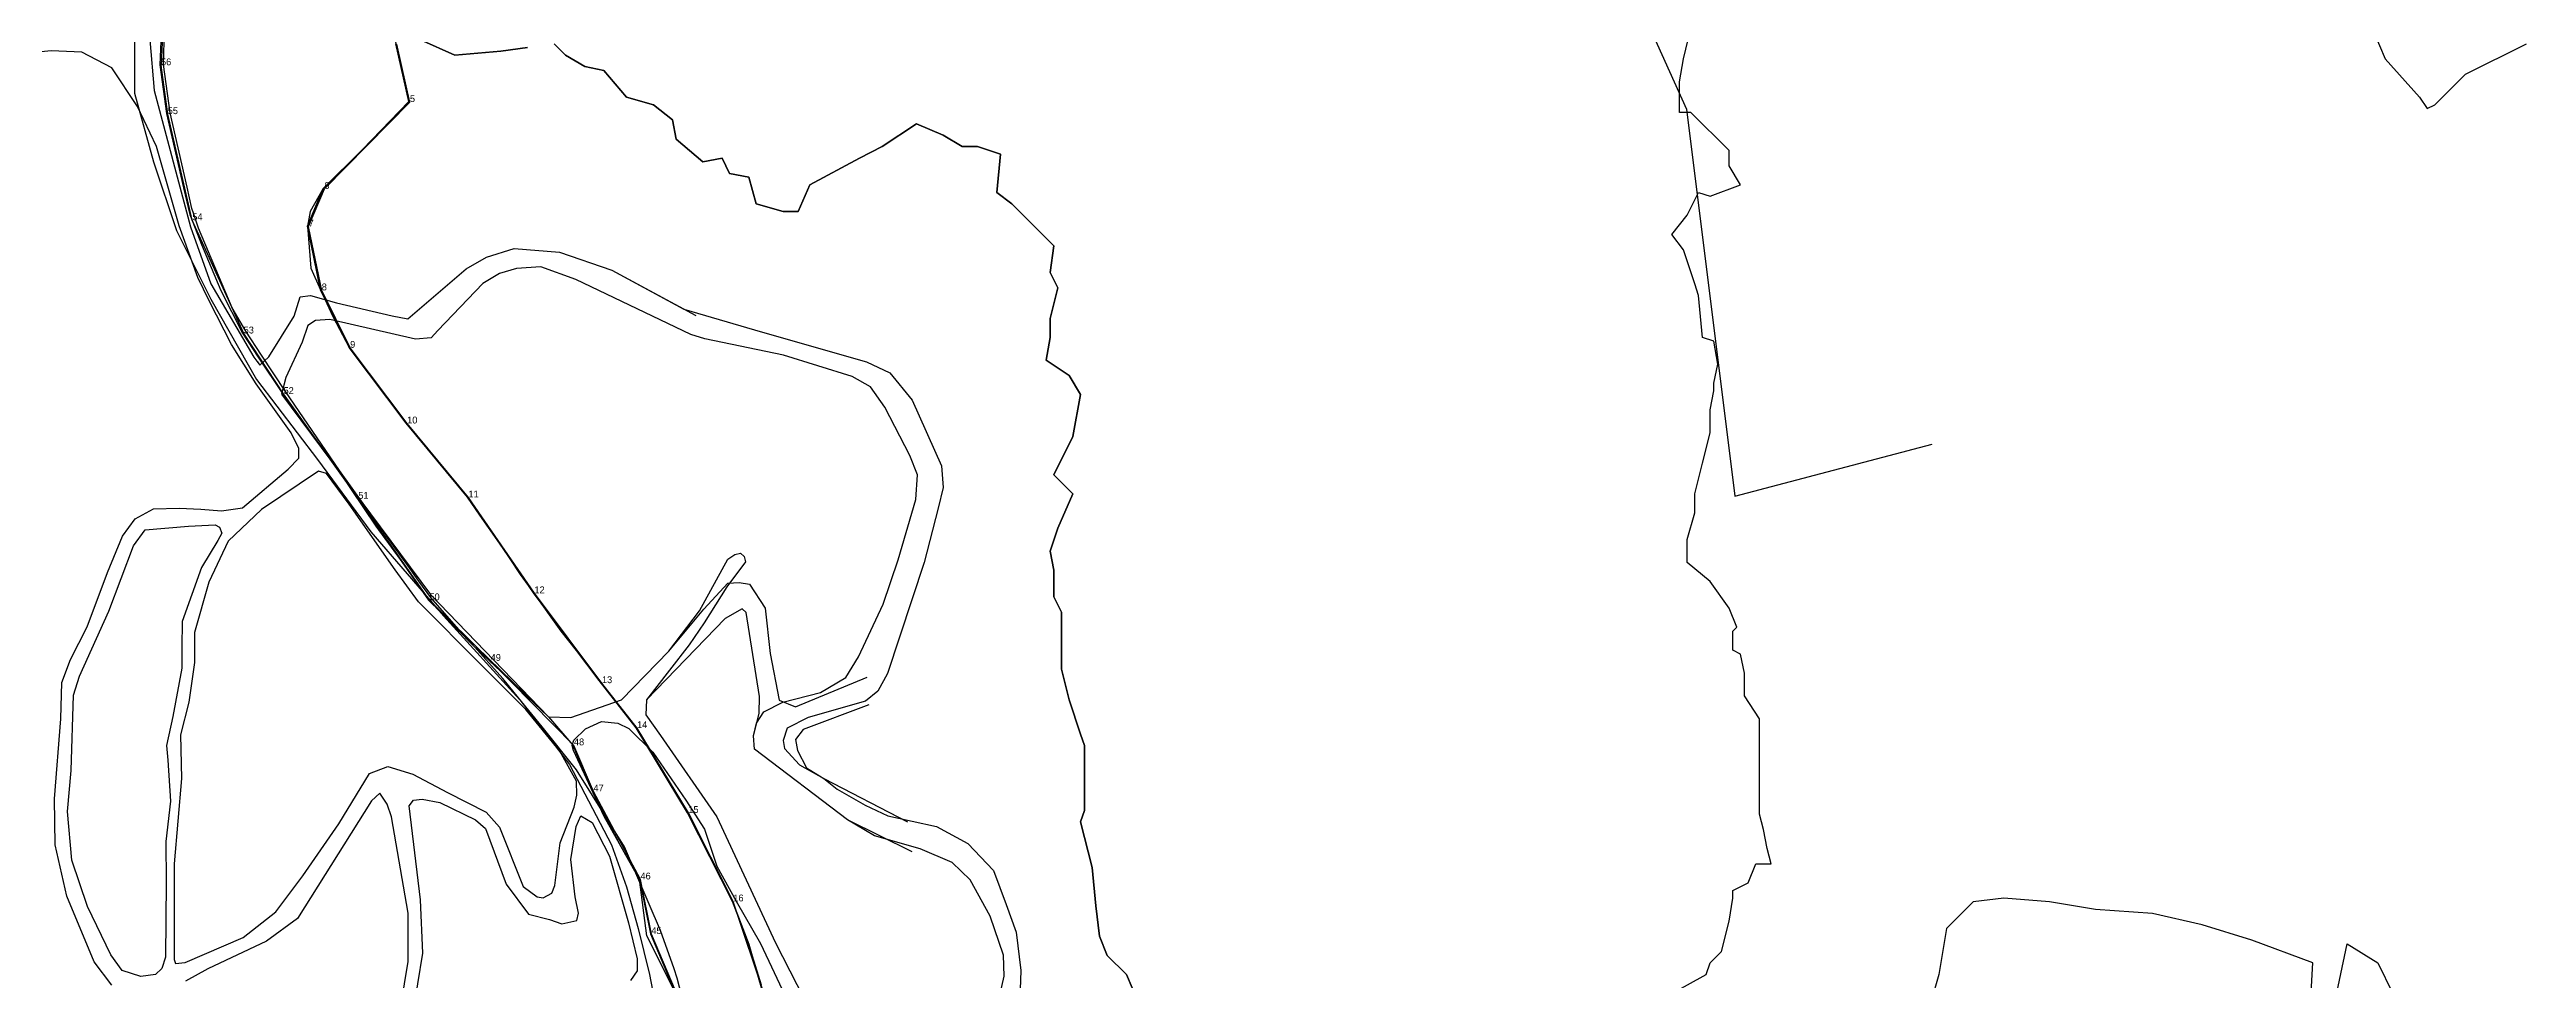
# Model space of a CAD drawing. Extents: x 552101 to 560756, y 1825061 to 1833835.
# Drawn here: x 554044 to 554694, y 1828483 to 1828728 of the extents above; entities that cross this region are included whole.
import ezdxf

# ---------------------------------------------------------------- set-up
doc = ezdxf.new("R2010")
doc.units = 0
for name, color, linetype in [('07', 7, 'Continuous'), ('2', 7, 'Continuous'), ('5', 7, 'Continuous'), ('bien 10.3.24 hc  theo rai thua', 7, 'Continuous'), ('DUONG DAT', 7, 'Continuous'), ('Level 10', 7, 'Continuous'), ('Level 12', 7, 'Continuous'), ('Level 7', 7, 'Continuous'), ('nha', 7, 'Continuous')]:
    doc.layers.add(name, color=color, linetype=linetype)

# ---------------------------------------------------------------- blocks, each defined once
blk = doc.blocks.new('đường đất')
at = {"layer": 'DUONG DAT'}
for points in [[(140758.12, 464515.84), (140756.2, 464514.98), (140754.22, 464514.53), (140752.61, 464514.43), (140751.34, 464513.98), (140749.42, 464513.48), (140745.66, 464512.04), (140743.34, 464511.93), (140740.65, 464512.08), (140739.48, 464511.87), (140738.51, 464511.51), (140737.89, 464509.35), (140734.84, 464500.51), (140734.05, 464497.43), (140734.32, 464494.05), (140736.75, 464484.97), (140738.11, 464481.17), (140740.97, 464476.29), (140741.37, 464475.76)], [(140750.26, 464430.1), (140751.24, 464436.06), (140751.24, 464439.27), (140750.14, 464445.69), (140749.84, 464446.53), (140749.35, 464447.25), (140748.79, 464446.76), (140743.87, 464438.91), (140741.8, 464437.41), (140737.89, 464435.56), (140736.42, 464434.74)], [(140731.5, 464434.48), (140730.33, 464436.03), (140728.51, 464440.4), (140727.74, 464443.81), (140727.7, 464446.88), (140728.12, 464452.2), (140728.17, 464454.63), (140728.75, 464456.16), (140729.86, 464458.33), (140731.21, 464461.95), (140732.23, 464464.38), (140733.06, 464465.52), (140734.28, 464466.2), (140735.99, 464466.24), (140737.43, 464466.18), (140738.81, 464466.06), (140740.2, 464466.26), (140743.24, 464468.83), (140743.95, 464469.56), (140743.95, 464470.21), (140743.46, 464471.26), (140741.13, 464474.51), (140739.47, 464477.14), (140738, 464480.04), (140737.24, 464481.6), (140735.99, 464485.03), (140734.49, 464490.31), (140733.22, 464492.98), (140731.51, 464495.55), (140729.51, 464496.6), (140727.46, 464496.68), (140725.51, 464496.48)], [(140750.26, 464430.1), (140751.24, 464436.06), (140751.24, 464439.27), (140750.14, 464445.69), (140749.84, 464446.53), (140749.35, 464447.25), (140748.79, 464446.76), (140743.87, 464438.91), (140741.8, 464437.41), (140737.89, 464435.56), (140736.42, 464434.74)], [(140731.5, 464434.48), (140730.33, 464436.03), (140728.51, 464440.4), (140727.74, 464443.81), (140727.7, 464446.88), (140728.12, 464452.2), (140728.17, 464454.63), (140728.75, 464456.16), (140729.86, 464458.33), (140731.21, 464461.95), (140732.23, 464464.38), (140733.06, 464465.52), (140734.28, 464466.2), (140735.99, 464466.24), (140737.43, 464466.18), (140738.81, 464466.06), (140740.2, 464466.26), (140743.24, 464468.83), (140743.95, 464469.56), (140743.95, 464470.21), (140743.46, 464471.26), (140741.13, 464474.51), (140739.47, 464477.14), (140738, 464480.04), (140737.24, 464481.6), (140735.99, 464485.03), (140734.49, 464490.31), (140733.22, 464492.98), (140731.51, 464495.55), (140729.51, 464496.6), (140727.46, 464496.68), (140725.51, 464496.48)], [(140741.21, 464475.98), (140741.37, 464475.76), (140741.97, 464476.31), (140743.65, 464479.02), (140744.04, 464480.32), (140744.74, 464480.39), (140746.46, 464479.9), (140750.18, 464479.05), (140751.21, 464478.84), (140755.09, 464482.17), (140756.46, 464482.96), (140758.3, 464483.53), (140761.31, 464483.28), (140764.8, 464482.08), (140770.39, 464479.07)], [(140741.21, 464475.98), (140741.37, 464475.76), (140741.97, 464476.31), (140743.65, 464479.02), (140744.04, 464480.32), (140744.74, 464480.39), (140746.46, 464479.9), (140750.18, 464479.05), (140751.21, 464478.84), (140755.09, 464482.17), (140756.46, 464482.96), (140758.3, 464483.53), (140761.31, 464483.28), (140764.8, 464482.08), (140769.6, 464479.49), (140774.29, 464478.11), (140777.16, 464477.29), (140781.75, 464475.98), (140783.31, 464475.26), (140784.8, 464473.42), (140786.75, 464469.05), (140786.86, 464467.62), (140786.53, 464466.24), (140785.6, 464462.61), (140783.15, 464455.23), (140782.52, 464454.06), (140781.68, 464453.38), (140777.87, 464452.29), (140776.47, 464451.59), (140776.21, 464450.77), (140776.29, 464450.23), (140777.29, 464449.14), (140778.91, 464448.24), (140779.8, 464447.52), (140781.67, 464446.45), (140783.17, 464445.74), (140786.42, 464445.05), (140788.5, 464443.9), (140790.2, 464442.11), (140791.05, 464439.85), (140791.71, 464438.01), (140792.02, 464435.46), (140791.95, 464432.93)], [(140770.07, 464477.8), (140762.41, 464481.47), (140760.08, 464482.3), (140758.45, 464482.19), (140757.33, 464481.87), (140756.2, 464481.19), (140753.22, 464478.07), (140752.77, 464477.59), (140751.72, 464477.5), (140746.02, 464478.8), (140745.06, 464478.74), (140744.56, 464478.4), (140744.19, 464477.3), (140743.09, 464474.94), (140742.81, 464473.83), (140746.73, 464468.55), (140752.59, 464460.12), (140760.58, 464452.35), (140762.07, 464452.3), (140765.44, 464453.47), (140768.6, 464456.71), (140770.92, 464459.51), (140772.52, 464461.24), (140773.27, 464461.28), (140773.96, 464461.18), (140775.01, 464459.57), (140775.35, 464456.57), (140775.94, 464453.46), (140777.03, 464453.01), (140781.81, 464454.99)], [(140790.38, 464432.73), (140790.93, 464435.08), (140790.88, 464436.47), (140789.98, 464439.08), (140788.65, 464441.49), (140787.45, 464442.65), (140785.32, 464443.55), (140782.28, 464444.43), (140780.48, 464445.49), (140774.3, 464450.18), (140774.23, 464451.07), (140774.44, 464451.93), (140774.92, 464452.67), (140776.18, 464453.33), (140778.7, 464453.96), (140780.39, 464454.96), (140781.23, 464456.33), (140782.86, 464459.85), (140783.86, 464462.79), (140785.03, 464466.81), (140785.15, 464468.45), (140784.64, 464469.75), (140782.98, 464472.96), (140782.03, 464474.31), (140780.79, 464475.01), (140776.23, 464476.42), (140771, 464477.51), (140770.07, 464477.8), (140762.41, 464481.47), (140760.08, 464482.3), (140758.45, 464482.19), (140757.33, 464481.87), (140756.2, 464481.19), (140753.22, 464478.07), (140752.77, 464477.59), (140751.72, 464477.5), (140746.02, 464478.8), (140745.06, 464478.74), (140744.56, 464478.4), (140744.19, 464477.3), (140743.09, 464474.94), (140742.81, 464473.83), (140746.73, 464468.55), (140752.72, 464460.49), (140760.58, 464452.35), (140762.07, 464452.3), (140765.44, 464453.47), (140768.6, 464456.71), (140770.63, 464459.4), (140772.52, 464462.85), (140772.99, 464463.16), (140773.37, 464463.24), (140773.62, 464463.02), (140773.69, 464462.67), (140772.45, 464460.99), (140770.95, 464458.61), (140769.95, 464457.14), (140768.64, 464455.45), (140767.11, 464453.47), (140767.07, 464452.47), (140768.03, 464451.09), (140771.79, 464445.68), (140775.7, 464437.3), (140778.08, 464432.65)], [(140784.79, 464443.35), (140780.48, 464445.49), (140774.3, 464450.18), (140774.23, 464451.07), (140774.6, 464452.57), (140774.64, 464453.7), (140773.75, 464459.29), (140773.48, 464459.53), (140772.35, 464458.88), (140767.11, 464453.47), (140767.07, 464452.47), (140768.03, 464451.09), (140771.79, 464445.68), (140775.7, 464437.3), (140778.08, 464432.65)], [(140762.26, 464450.79), (140763.05, 464451.54), (140764.11, 464452.03), (140765.19, 464451.93), (140765.94, 464451.56), (140767.52, 464449.99), (140769.73, 464446.79), (140770.96, 464444.87), (140771.8, 464442.39), (140773.07, 464440.07), (140774.69, 464437.24), (140776.52, 464433.38)], [(140768.97, 464434.09), (140767.13, 464437.77), (140766.64, 464441.52), (140764.28, 464445.71), (140762.25, 464450.1), (140762.16, 464450.44), (140762.26, 464450.79)], [(140762.26, 464450.79), (140763.05, 464451.54), (140764.11, 464452.03), (140765.19, 464451.93), (140765.94, 464451.56), (140767.52, 464449.99), (140769.73, 464446.79), (140770.96, 464444.87), (140771.8, 464442.39), (140773.07, 464440.07), (140774.69, 464437.24), (140776.52, 464433.38)], [(140768.97, 464434.09), (140767.13, 464437.77), (140766.64, 464441.52), (140764.28, 464445.71), (140762.25, 464450.1), (140762.16, 464450.44), (140762.26, 464450.79)], [(140781.91, 464453.15), (140777.54, 464451.51), (140777.03, 464450.83), (140777.17, 464450.11), (140777.75, 464448.95), (140778.91, 464448.24), (140784.48, 464445.36)], [(140751.54, 464432.53), (140752.21, 464436.61), (140752.05, 464440.16), (140751.3, 464446.41), (140751.59, 464446.79), (140752.18, 464446.86), (140753.34, 464446.64), (140755.73, 464445.48), (140756.38, 464444.9), (140757.76, 464441.2), (140759.24, 464439.21), (140760.64, 464438.84), (140761.48, 464438.56), (140762.47, 464438.78), (140762.58, 464439.26), (140762.36, 464440.36), (140762.07, 464442.84), (140762.43, 464445.03), (140762.74, 464445.75), (140762.74, 464445.75), (140763.49, 464445.3), (140764.64, 464443.07), (140765.9, 464438.62), (140766.49, 464436.23), (140766.49, 464435.44), (140766.04, 464434.78)], [(140751.54, 464432.53), (140752.21, 464436.61), (140752.05, 464440.16), (140751.3, 464446.41), (140751.59, 464446.79), (140752.18, 464446.86), (140753.34, 464446.64), (140755.73, 464445.48), (140756.38, 464444.9), (140757.76, 464441.2), (140759.24, 464439.21), (140760.64, 464438.84), (140761.48, 464438.56), (140762.47, 464438.78), (140762.58, 464439.26), (140762.36, 464440.36), (140762.07, 464442.84), (140762.43, 464445.03), (140762.74, 464445.75), (140762.74, 464445.75), (140763.49, 464445.3), (140764.64, 464443.07), (140765.9, 464438.62), (140766.49, 464436.23), (140766.49, 464435.44), (140766.04, 464434.78)]]:
    blk.add_lwpolyline(points, dxfattribs=at)
for points in [[(140762.47, 464447.12), (140762.45, 464448.07), (140761.33, 464450.06), (140759.08, 464452.83), (140756.12, 464455.79), (140751.93, 464460.01), (140750.37, 464462.13), (140747.32, 464466.51), (140745.8, 464468.54), (140745.27, 464468.71), (140741.47, 464466.15), (140739.26, 464464.05), (140737.96, 464461.3), (140737.01, 464457.95), (140737.01, 464455.97), (140736.63, 464453.31), (140736.09, 464451.14), (140736.15, 464448.24), (140735.65, 464442.56), (140735.65, 464436.18), (140735.75, 464435.92), (140736.39, 464435.98), (140740.26, 464437.64), (140742.43, 464439.36), (140744.23, 464441.76), (140746.63, 464445.22), (140748.67, 464448.57), (140749.88, 464449.03), (140751.56, 464448.53), (140753.86, 464447.3), (140756.43, 464446), (140757.31, 464444.99), (140758.89, 464441.04), (140759.82, 464440.36), (140760.23, 464440.28), (140760.8, 464440.6), (140761, 464441.12), (140761.35, 464443.95), (140762.29, 464446.33)], [(140762.47, 464447.12), (140762.45, 464448.07), (140761.33, 464450.06), (140759.08, 464452.83), (140756.12, 464455.79), (140751.93, 464460.01), (140750.37, 464462.13), (140747.32, 464466.51), (140745.8, 464468.54), (140745.27, 464468.71), (140741.47, 464466.15), (140739.26, 464464.05), (140737.96, 464461.3), (140737.01, 464457.95), (140737.01, 464455.97), (140736.63, 464453.31), (140736.09, 464451.14), (140736.15, 464448.24), (140735.65, 464442.56), (140735.65, 464436.18), (140735.75, 464435.92), (140736.39, 464435.98), (140740.26, 464437.64), (140742.43, 464439.36), (140744.23, 464441.76), (140746.63, 464445.22), (140748.67, 464448.57), (140749.88, 464449.03), (140751.56, 464448.53), (140753.86, 464447.3), (140756.43, 464446), (140757.31, 464444.99), (140758.89, 464441.04), (140759.82, 464440.36), (140760.23, 464440.28), (140760.8, 464440.6), (140761, 464441.12), (140761.35, 464443.95), (140762.29, 464446.33)], [(140733.44, 464435.06), (140732.2, 464435.46), (140731.45, 464436.49), (140729.88, 464439.71), (140728.84, 464442.8), (140728.55, 464446.05), (140728.8, 464448.78), (140728.96, 464453.79), (140729.35, 464455.06), (140731.32, 464459.38), (140732.95, 464463.74), (140733.72, 464464.79), (140736.62, 464465.04), (140738.38, 464465.12), (140738.68, 464464.98), (140738.83, 464464.58), (140738.57, 464464.09), (140737.48, 464462.28), (140736.2, 464458.69), (140736.18, 464456.97), (140736.16, 464455.58), (140735.57, 464452.37), (140735.15, 464450.43), (140735.24, 464449.45), (140735.41, 464446.72), (140735.11, 464444.05), (140735.13, 464441.34), (140735.08, 464436.35), (140734.84, 464435.59), (140734.41, 464435.18)], [(140733.44, 464435.06), (140732.2, 464435.46), (140731.45, 464436.49), (140729.88, 464439.71), (140728.84, 464442.8), (140728.55, 464446.05), (140728.8, 464448.78), (140728.96, 464453.79), (140729.35, 464455.06), (140731.32, 464459.38), (140732.95, 464463.74), (140733.72, 464464.79), (140736.62, 464465.04), (140738.38, 464465.12), (140738.68, 464464.98), (140738.83, 464464.58), (140738.57, 464464.09), (140737.48, 464462.28), (140736.2, 464458.69), (140736.18, 464456.97), (140736.16, 464455.58), (140735.57, 464452.37), (140735.15, 464450.43), (140735.24, 464449.45), (140735.41, 464446.72), (140735.11, 464444.05), (140735.13, 464441.34), (140735.08, 464436.35), (140734.84, 464435.59), (140734.41, 464435.18)]]:
    blk.add_lwpolyline(points, close=True, dxfattribs=at)

msp = doc.modelspace()

# ---------------------------------------------------------------- linework, layer by layer
at = {"layer": '07'}
for points in [[(554066.67, 1828730.14), (554066.67, 1828716.14), (554071.67, 1828698.13), (554077.68, 1828680.12), (554086.68, 1828662.11), (554098.69, 1828641.09), (554114.7, 1828620.08), (554128.7, 1828601.07), (554147.72, 1828579.06), (554167.73, 1828557.05), (554180.73, 1828540.04), (554191.74, 1828519.03), (554195.74, 1828508.02), (554198.74, 1828497.01), (554201.75, 1828485.01), (554205.75, 1828464)], [(554169.73, 1828728.14), (554162.72, 1828727.14), (554150.72, 1828726.14), (554141.71, 1828730.14)], [(554141.71, 1828730.14), (554150.72, 1828726.14), (554162.72, 1828727.14), (554169.73, 1828728.14)], [(554329.82, 1828478), (554326.82, 1828485.01), (554321.81, 1828490.01), (554319.81, 1828495.01), (554318.81, 1828503.02), (554317.81, 1828513.02), (554314.81, 1828525.03), (554315.81, 1828528.03), (554315.81, 1828537.04), (554315.81, 1828545.04), (554314.81, 1828548.04), (554311.81, 1828557.05), (554309.81, 1828565.05), (554309.81, 1828570.05), (554309.81, 1828576.06), (554309.81, 1828580.06), (554307.8, 1828584.06), (554307.8, 1828591.07), (554306.8, 1828596.07), (554308.81, 1828602.07), (554312.81, 1828611.08), (554307.8, 1828616.08), (554312.81, 1828626.09), (554314.81, 1828637.09), (554311.81, 1828642.1), (554305.8, 1828646.1), (554306.8, 1828652.1), (554306.8, 1828657.1), (554308.81, 1828665.11), (554306.8, 1828669.11), (554307.8, 1828676.11), (554301.8, 1828682.12), (554296.8, 1828687.12), (554292.8, 1828690.12), (554293.8, 1828700.13), (554287.79, 1828702.13), (554283.79, 1828702.13), (554278.79, 1828705.13), (554271.78, 1828708.13), (554262.78, 1828702.13), (554256.78, 1828699.13), (554243.77, 1828692.12), (554240.77, 1828685.12), (554236.76, 1828685.12), (554229.76, 1828687.12), (554227.76, 1828694.12), (554222.76, 1828695.12), (554220.76, 1828699.13), (554220.76, 1828699.13), (554215.75, 1828698.13), (554208.75, 1828704.13), (554207.75, 1828709.13), (554202.75, 1828713.13), (554195.74, 1828715.14), (554189.74, 1828722.14), (554184.74, 1828723.14), (554179.73, 1828726.14), (554176.73, 1828729.14)], [(554176.73, 1828729.14), (554179.73, 1828726.14), (554184.74, 1828723.14), (554189.74, 1828722.14), (554195.74, 1828715.14), (554202.75, 1828713.13), (554207.75, 1828709.13), (554208.75, 1828704.13), (554215.75, 1828698.13), (554220.76, 1828699.13), (554222.76, 1828695.12), (554227.76, 1828694.12), (554229.76, 1828687.12), (554236.76, 1828685.12), (554240.77, 1828685.12), (554243.77, 1828692.12), (554256.78, 1828699.13), (554262.78, 1828702.13), (554271.78, 1828708.13), (554278.79, 1828705.13), (554283.79, 1828702.13), (554287.79, 1828702.13), (554293.8, 1828700.13), (554292.8, 1828690.12), (554296.8, 1828687.12), (554301.8, 1828682.12), (554307.8, 1828676.11), (554306.8, 1828669.11), (554308.81, 1828665.11), (554306.8, 1828657.1), (554306.8, 1828652.1), (554305.8, 1828646.1), (554311.81, 1828642.1), (554314.81, 1828637.09), (554312.81, 1828626.09), (554307.8, 1828616.08), (554312.81, 1828611.08), (554308.81, 1828602.07), (554306.8, 1828596.07), (554307.8, 1828591.07), (554307.8, 1828584.06), (554309.81, 1828580.06), (554309.81, 1828576.06), (554309.81, 1828570.05), (554309.81, 1828565.05), (554311.81, 1828557.05), (554314.81, 1828548.04), (554315.81, 1828545.04), (554315.81, 1828537.04), (554315.81, 1828528.03), (554314.81, 1828525.03), (554317.81, 1828513.02), (554318.81, 1828503.02), (554319.81, 1828495.01), (554321.81, 1828490.01), (554326.82, 1828485.01), (554329.82, 1828478)], [(554469.9, 1828480), (554478.9, 1828485.01), (554479.9, 1828488.01), (554482.9, 1828491.01), (554484.9, 1828499.02), (554485.9, 1828505.02), (554485.9, 1828507.02), (554489.91, 1828509.02), (554491.91, 1828514.02), (554495.91, 1828514.02), (554494.91, 1828518.03), (554493.91, 1828523.03), (554492.91, 1828527.03), (554492.91, 1828541.04), (554492.91, 1828552.04), (554488.91, 1828558.05), (554488.91, 1828564.05), (554487.91, 1828569.05), (554485.9, 1828570.05), (554485.9, 1828575.06), (554486.9, 1828576.06), (554484.9, 1828581.06), (554479.9, 1828588.06), (554473.9, 1828593.07), (554473.9, 1828599.07), (554475.9, 1828606.07), (554475.9, 1828611.08), (554477.9, 1828619.08), (554479.9, 1828627.09), (554479.9, 1828633.09), (554480.9, 1828638.09), (554480.9, 1828640.09), (554481.9, 1828645.1), (554480.9, 1828651.1), (554477.9, 1828652.1), (554476.9, 1828663.11), (554475.9, 1828666.11), (554472.9, 1828675.11), (554469.9, 1828679.12), (554473.9, 1828684.12), (554476.9, 1828690.12), (554479.9, 1828689.12), (554487.91, 1828692.12), (554484.9, 1828697.13), (554484.9, 1828701.13), (554474.9, 1828711.13), (554471.9, 1828711.13), (554471.9, 1828719.14), (554472.9, 1828725.14), (554474.9, 1828733.15)], [(554654, 1828732.15), (554657, 1828725.14), (554666, 1828715.14), (554668.01, 1828712.13), (554670.01, 1828713.13), (554678.01, 1828721.14), (554694.02, 1828729.14)], [(554637.99, 1828488.01), (554621.98, 1828494.01), (554608.97, 1828498.01), (554595.97, 1828501.02), (554580.96, 1828502.02), (554568.95, 1828504.02), (554556.94, 1828505.02), (554548.94, 1828504.02), (554541.94, 1828497.01), (554539.93, 1828485.01), (554537.93, 1828478)], [(554642.99, 1828474), (554646.99, 1828493.01), (554655, 1828488.01), (554659, 1828480)], [(554636.99, 1828471), (554637.99, 1828488.01)]]:
    msp.add_lwpolyline(points, dxfattribs=at)
at = {"layer": '2'}
msp.add_lwpolyline([(554422.24, 1829052.43), (554409.45, 1829011.34), (554411.07, 1828966.88), (554420.78, 1828922.41), (554388.42, 1828892.5), (554343.93, 1828877.14), (554335.84, 1828844.81), (554388.59, 1828827.5), (554438.49, 1828790.1), (554473.7, 1828711.98), (554486.4, 1828610.44), (554538.13, 1828624.1)], dxfattribs=at)
at = {"layer": '5'}
for points in [[(554073.77, 1828733.82), (554073.31, 1828723.61), (554075.07, 1828710.81), (554079.52, 1828691.29), (554081.17, 1828684.34), (554084.22, 1828676.44), (554089.32, 1828664.38), (554095, 1828653.23), (554099.15, 1828646.9), (554105.46, 1828637.35), (554120.23, 1828617.04), (554129.95, 1828602.62), (554136.37, 1828593.84), (554143.75, 1828583.22), (554155.45, 1828571.4), (554164.16, 1828563.19), (554175.23, 1828552.61), (554181.66, 1828545.14), (554186.78, 1828533.02), (554194.05, 1828518.95), (554199.13, 1828509.94), (554201.98, 1828495.62), (554208.29, 1828480.66)], [(554231.94, 1828478.81), (554227.82, 1828492.94), (554227.82, 1828492.95), (554223.48, 1828504.17), (554211.68, 1828527.38), (554198.23, 1828549.67), (554188.53, 1828562.1), (554178.88, 1828574.97), (554178.88, 1828574.97), (554171.31, 1828585.06), (554171.31, 1828585.06), (554162.41, 1828598.12), (554162.41, 1828598.12), (554157.27, 1828605.46), (554153.99, 1828610.18), (554137.9, 1828629.6), (554122.94, 1828649.46), (554122.94, 1828649.46), (554115.48, 1828664.54), (554112.03, 1828681.26), (554112.03, 1828681.26), (554116.19, 1828691.19), (554116.19, 1828691.19), (554126.48, 1828701.38), (554138.62, 1828713.97), (554135.21, 1828729.14)]]:
    msp.add_lwpolyline(points, dxfattribs=at)
at = {"layer": 'bien 10.3.24 hc  theo rai thua'}
for points in [[(554133.71, 1828735.82), (554138.62, 1828713.97), (554126.48, 1828701.38), (554116.19, 1828691.19), (554112.77, 1828685.15), (554112.04, 1828681.26), (554112.92, 1828670.24), (554115.48, 1828664.54), (554118.68, 1828657.59), (554122.94, 1828649.46), (554137.9, 1828629.6), (554153.99, 1828610.18), (554157.26, 1828605.46), (554159.8, 1828601.84), (554162.41, 1828598.12), (554167.81, 1828589.9), (554171.31, 1828585.06), (554178.48, 1828575.05), (554182.54, 1828569.99), (554188.53, 1828562.1), (554198.23, 1828549.67), (554211.68, 1828527.38), (554223.49, 1828504.17), (554227.82, 1828492.95), (554228.66, 1828489.89), (554230.99, 1828482.27)], [(554210.81, 1828476.92), (554209.02, 1828484.01), (554208.23, 1828486.49), (554204.67, 1828496.57), (554195.17, 1828518.46), (554182.63, 1828538.67), (554173.63, 1828549.99), (554167.36, 1828557.58), (554163.3, 1828562.61), (554155.13, 1828571.75), (554151.05, 1828576.26), (554144.36, 1828583.84), (554141.26, 1828588.2), (554138.33, 1828592.31), (554135.08, 1828596.8), (554120.48, 1828617.2), (554106.3, 1828637.91), (554099.99, 1828647.45), (554095.85, 1828653.76), (554092.33, 1828659.83), (554083.49, 1828680.75), (554082.13, 1828684.66), (554081.73, 1828685.89), (554080.5, 1828691.51), (554076.05, 1828710.99), (554074.31, 1828723.67), (554074.58, 1828732.63)]]:
    msp.add_lwpolyline(points, dxfattribs=at)
at = {"layer": 'Level 10'}
for p, q in [((554074.09, 1828733.55), (554073.63, 1828723.47)), ((554138.91, 1828713.83), (554135.5, 1828729)), ((554075.39, 1828710.67), (554073.63, 1828723.47)), ((554081.83, 1828682.83), (554075.39, 1828710.67)), ((554116.49, 1828691.07), (554138.91, 1828713.83)), ((554112.34, 1828681.15), (554116.49, 1828691.07)), ((554095.31, 1828653.13), (554081.83, 1828682.83)), ((554115.78, 1828664.43), (554112.34, 1828681.15)), ((554123.24, 1828649.36), (554115.78, 1828664.43)), ((554105.77, 1828637.26), (554095.31, 1828653.13)), ((554138.19, 1828629.52), (554123.24, 1828649.36)), ((554125.38, 1828609.76), (554105.77, 1828637.26)), ((554154.27, 1828610.11), (554138.19, 1828629.52)), ((554144.04, 1828583.15), (554125.38, 1828609.76)), ((554171.58, 1828584.99), (554154.27, 1828610.11)), ((554160.08, 1828567.24), (554144.04, 1828583.15)), ((554189.28, 1828561.41), (554171.58, 1828584.99)), ((554181.93, 1828545.09), (554160.08, 1828567.24)), ((554198.48, 1828549.63), (554189.28, 1828561.41)), ((554211.93, 1828527.35), (554198.48, 1828549.63)), ((554187.05, 1828532.99), (554181.93, 1828545.09)), ((554199.38, 1828509.92), (554187.05, 1828532.99)), ((554223.73, 1828504.16), (554211.93, 1828527.35)), ((554202.23, 1828495.6), (554199.38, 1828509.92)), ((554232.18, 1828478.8), (554223.73, 1828504.16)), ((554208.55, 1828480.66), (554202.23, 1828495.6))]:
    msp.add_line(p, q, dxfattribs=at)
at = {"layer": 'Level 7'}
for p, q in [((554073.63, 1828723.47), (554073.63, 1828723.47)), ((554075.39, 1828710.67), (554075.39, 1828710.67)), ((554138.91, 1828713.83), (554138.91, 1828713.83)), ((554116.49, 1828691.07), (554116.49, 1828691.07)), ((554081.83, 1828682.83), (554081.83, 1828682.83)), ((554112.34, 1828681.15), (554112.34, 1828681.15)), ((554115.78, 1828664.43), (554115.78, 1828664.43)), ((554095.31, 1828653.13), (554095.31, 1828653.13)), ((554123.24, 1828649.36), (554123.24, 1828649.36)), ((554105.77, 1828637.26), (554105.77, 1828637.26)), ((554138.19, 1828629.52), (554138.19, 1828629.52)), ((554125.38, 1828609.76), (554125.38, 1828609.76)), ((554154.27, 1828610.11), (554154.27, 1828610.11)), ((554144.04, 1828583.15), (554144.04, 1828583.15)), ((554171.58, 1828584.99), (554171.58, 1828584.99)), ((554160.08, 1828567.24), (554160.08, 1828567.24)), ((554189.28, 1828561.41), (554189.28, 1828561.41)), ((554198.48, 1828549.63), (554198.48, 1828549.63)), ((554181.93, 1828545.09), (554181.93, 1828545.09)), ((554187.05, 1828532.99), (554187.05, 1828532.99)), ((554211.93, 1828527.35), (554211.93, 1828527.35)), ((554199.38, 1828509.92), (554199.38, 1828509.92)), ((554223.73, 1828504.16), (554223.73, 1828504.16)), ((554202.23, 1828495.6), (554202.23, 1828495.6))]:
    msp.add_line(p, q, dxfattribs=at)

# ---------------------------------------------------------------- block references
at = {"layer": 'nha', "xscale": 3.93921, "yscale": 3.93921}
msp.add_blockref('đường đất', (-310.24, -1022.74), dxfattribs=at)

# ---------------------------------------------------------------- texts
at = {"layer": 'Level 12'}
for s, p in [('56', (554073.63, 1828723.47)), ('5', (554138.91, 1828713.83)), ('55', (554075.39, 1828710.67)), ('6', (554116.49, 1828691.07)), ('54', (554081.83, 1828682.83)), ('7', (554112.34, 1828681.15)), ('8', (554115.78, 1828664.43)), ('53', (554095.31, 1828653.13)), ('9', (554123.24, 1828649.36)), ('52', (554105.77, 1828637.26)), ('10', (554138.19, 1828629.52)), ('11', (554154.27, 1828610.11)), ('51', (554125.38, 1828609.76)), ('12', (554171.58, 1828584.99)), ('50', (554144.04, 1828583.15)), ('49', (554160.08, 1828567.24)), ('13', (554189.28, 1828561.41)), ('48', (554181.93, 1828545.09)), ('14', (554198.48, 1828549.63)), ('47', (554187.05, 1828532.99)), ('15', (554211.93, 1828527.35)), ('46', (554199.38, 1828509.92)), ('16', (554223.73, 1828504.16)), ('45', (554202.23, 1828495.6))]:
    msp.add_text(s, height=1.8, dxfattribs=at).set_placement(p)

doc.saveas('drawing.dxf')
